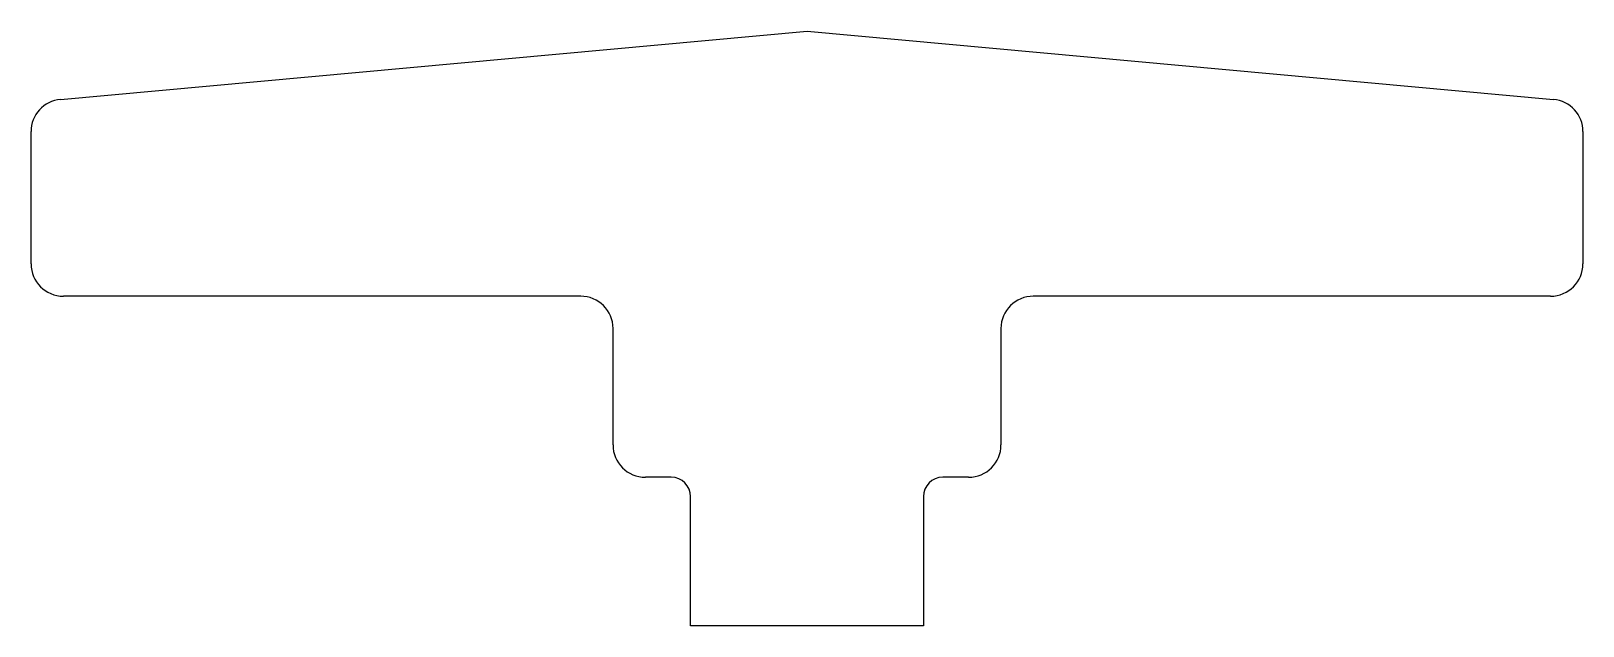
# Model space of a CAD drawing. Header units: millimetres. Extents: x -60 to 60, y -46 to 0.
import ezdxf

# ---------------------------------------------------------------- set-up
doc = ezdxf.new("R2010")
doc.units = ezdxf.units.MM

msp = doc.modelspace()

# ---------------------------------------------------------------- linework, layer by layer
for p, q in [((-57.73, -5.29), (0, 0)), ((0, 0), (57.73, -5.29)), ((-60, -18), (-60, -7.78)), ((60, -7.78), (60, -18)), ((-17.5, -20.5), (-57.5, -20.5)), ((57.5, -20.5), (17.5, -20.5)), ((-15, -32), (-15, -23)), ((15, -23), (15, -32)), ((-10.5, -34.5), (-12.5, -34.5)), ((12.5, -34.5), (10.5, -34.5)), ((-9, -46), (-9, -36)), ((9, -36), (9, -46)), ((9, -46), (-9, -46))]:
    msp.add_line(p, q)
for centre, radius, start, end in [((-57.5, -7.78), 2.5, 95.2375, -180), ((57.5, -7.78), 2.5, 0, 84.7625), ((-57.5, -18), 2.5, -180, -90), ((57.5, -18), 2.5, -90, 0), ((-17.5, -23), 2.5, 0, 90), ((17.5, -23), 2.5, 90, -180), ((-12.5, -32), 2.5, -180, -90), ((12.5, -32), 2.5, -90, 0), ((-10.5, -36), 1.5, 0, 90), ((10.5, -36), 1.5, 90, -180)]:
    msp.add_arc(centre, radius, start, end)

doc.saveas('drawing.dxf')
